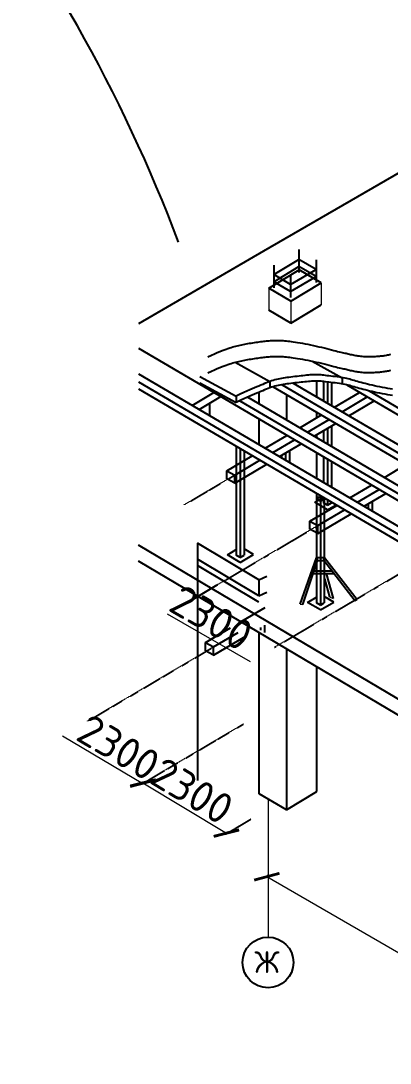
# Model space of a CAD drawing. Header units: millimetres. Extents: x 5763 to 12018931, y 39842 to 3600577.
# Drawn here: x 909974 to 918943, y 809550 to 834857 of the extents above; entities that cross this region are included whole.
import ezdxf

# ---------------------------------------------------------------- set-up
doc = ezdxf.new("R2010")
doc.units = ezdxf.units.MM
doc.linetypes.add('DASHED2', pattern=[9.525, 6.35, -3.175])
doc.layers.add('jiu', color=7, linetype='Continuous', lineweight=25)
doc.layers.add('тонкая', color=7, linetype='Continuous', lineweight=20)
doc.layers.add('LINES', color=7, linetype='Continuous')
doc.styles.add('ISOCPEUR', font='isocpeur.ttf')

# ---------------------------------------------------------------- blocks, each defined once
blk = doc.blocks.new('_ArchTick')
at = {"color": 0, "linetype": 'ByBlock', "const_width": 0.15}
blk.add_lwpolyline([(-0.5, -0.5), (0.5, 0.5)], dxfattribs=at)

msp = doc.modelspace()

# ---------------------------------------------------------------- linework, layer by layer
at = {"lineweight": 25}
msp.add_circle((915976.79505, 811994.40352), 616.09224, dxfattribs=at)
msp.add_arc((877936.32216, 815914.94685), 38348.59956, 20.720297971, 55.331841378)
at = {"layer": 'jiu', "color": 7, "lineweight": 25}
for p, q in [((916761.65444, 820696.23734), (917151.66852, 821822.05118)), ((916825.24827, 820685.27029), (917179.83933, 821756.44911)), ((917350.39697, 821819.095), (917151.66852, 821822.05118)), ((917179.83933, 821756.44911), (917331.5228, 821756.44911)), ((918097.10093, 820769.91099), (917331.5228, 821756.44911)), ((918138.13129, 820801.57456), (917350.61869, 821822.05118)), ((917095.12017, 821500.52227), (917530.12839, 821500.52227)), ((917073.40399, 821434.9202), (917581.03723, 821434.9202)), ((917350.61869, 821305.47609), (917466.28018, 820870.73353)), ((917387.43778, 821434.9202), (917557.67739, 820833.81255))]:
    msp.add_line(p, q, dxfattribs=at)
for centre, radius, start, end in [((917250.36139, 821821.05135), 95.63896, 179.40101034, 222.491467365), ((917192.83874, 821832.39852), 158.11888, 331.292971868, 356.247866489)]:
    msp.add_arc(centre, radius, start, end, dxfattribs=at)
at = {"layer": 'LINES'}
for p, q in [((926105.57507, 835193.43811), (915869.65307, 829261.39492)), ((916727.52767, 829301.54252), (916727.52767, 828747.82505)), ((915869.65307, 829261.39492), (912828.92467, 827499.19585)), ((916114.4963, 828696.08549), (916727.52767, 829065.17722)), ((917146.23909, 828820.89908), (916727.52767, 829065.17722)), ((917146.23909, 829057.93837), (917146.23909, 828504.2209)), ((915995.69427, 828365.35527), (916732.16937, 828808.76956)), ((916114.4963, 828928.02976), (916114.4963, 828374.31229)), ((916114.4963, 828522.06206), (916727.52767, 828891.15379)), ((916522.00474, 828458.34322), (917146.23909, 828820.89908)), ((917146.23909, 828646.87564), (916727.52767, 828891.15379)), ((917268.20463, 828496.04415), (916732.16937, 828808.76956)), ((916522.00474, 828458.34322), (916114.4963, 828696.08549)), ((916522.00474, 828694.36013), (916522.00474, 828140.64266)), ((916522.00474, 828284.31978), (917146.23909, 828646.87564)), ((916531.72952, 828052.62987), (915995.69427, 828365.35527)), ((916522.00474, 828284.31978), (916114.4963, 828522.06206)), ((916531.72952, 828052.62987), (917268.20463, 828496.04415)), ((916531.72952, 827516.90737), (915997.25521, 827828.72211)), ((916533.28509, 827517.84394), (915998.81078, 827829.65869)), ((916531.72952, 827516.90737), (917268.20463, 827960.32166)), ((916531.72952, 827516.90737), (917268.20463, 827960.32166)), ((916533.28509, 827517.84394), (917269.7602, 827961.25823)), ((915488.49817, 827020.55713), (915527.53234, 827027.29967)), ((915527.53234, 827027.29967), (915567.15145, 827033.84132)), ((915567.15145, 827033.84132), (915607.14394, 827040.1661)), ((915607.14394, 827040.1661), (915647.2481, 827046.25374)), ((915647.2481, 827046.25374), (915687.20222, 827052.08394)), ((915687.20222, 827052.08394), (915726.74459, 827057.63642)), ((915726.74459, 827057.63642), (915765.61348, 827062.89088)), ((915765.61348, 827062.89088), (915803.54719, 827067.82705)), ((915803.54719, 827067.82705), (915840.284, 827072.42463)), ((915840.284, 827072.42463), (915875.6215, 827076.66642)), ((915875.6215, 827076.66642), (915909.59452, 827080.54754)), ((915909.59452, 827080.54754), (915942.29718, 827084.06619)), ((915942.29718, 827084.06619), (915973.82361, 827087.22057)), ((915973.82361, 827087.22057), (916004.26792, 827090.0089)), ((916004.26792, 827090.0089), (916033.72426, 827092.42936)), ((916033.72426, 827092.42936), (916062.28674, 827094.48016)), ((916062.28674, 827094.48016), (916090.04949, 827096.1595)), ((916090.04949, 827096.1595), (916117.14155, 827097.46318)), ((916117.14155, 827097.46318), (916143.83162, 827098.37732)), ((916143.83162, 827098.37732), (916170.42334, 827098.88564)), ((916170.42334, 827098.88564), (916197.22033, 827098.97187)), ((916197.22033, 827098.97187), (916224.52619, 827098.61972)), ((916224.52619, 827098.61972), (916252.64457, 827097.81291)), ((916252.64457, 827097.81291), (916281.87907, 827096.53515)), ((916281.87907, 827096.53515), (916312.53333, 827094.77018)), ((916312.53333, 827094.77018), (916344.90366, 827092.4928)), ((916344.90366, 827092.4928), (916379.25717, 827089.64222)), ((916379.25717, 827089.64222), (916415.85367, 827086.14876)), ((916415.85367, 827086.14876), (916454.95295, 827081.94271)), ((916454.95295, 827081.94271), (916496.81482, 827076.9544)), ((916496.81482, 827076.9544), (916541.69909, 827071.11413)), ((916541.69909, 827071.11413), (916589.86556, 827064.35221)), ((916589.86556, 827064.35221), (916641.57404, 827056.59894)), ((916641.57404, 827056.59894), (916696.95221, 827047.80524)), ((916696.95221, 827047.80524), (916755.59929, 827038.00445)), ((916755.59929, 827038.00445), (916816.98239, 827027.25051)), ((916816.98239, 827027.25051), (916880.56862, 827015.59737)), ((912828.92467, 826906.49062), (921870.63773, 821602.22871)), ((914602.69257, 826737.81383), (914677.76114, 826770.90282)), ((914677.76114, 826770.90282), (914745.40145, 826800.28572)), ((914745.40145, 826800.28572), (914806.5496, 826826.28868)), ((914806.5496, 826826.28868), (914862.1417, 826849.23786)), ((914862.1417, 826849.23786), (914913.11388, 826869.4594)), ((914913.11388, 826869.4594), (914960.32964, 826887.27011)), ((914960.32964, 826887.27011), (915004.36216, 826902.94936)), ((915004.36216, 826902.94936), (915045.71199, 826916.76717)), ((915045.71199, 826916.76717), (915084.87971, 826928.99354)), ((915084.87971, 826928.99354), (915122.36588, 826939.89849)), ((915122.36588, 826939.89849), (915158.67108, 826949.75204)), ((915158.67108, 826949.75204), (915194.29586, 826958.82419)), ((915194.29586, 826958.82419), (915229.7408, 826967.38496)), ((915229.7408, 826967.38496), (915265.42959, 826975.66029)), ((915265.42959, 826975.66029), (915301.4784, 826983.69986)), ((915301.4784, 826983.69986), (915337.92653, 826991.50926)), ((915337.92653, 826991.50926), (915374.81327, 826999.09408)), ((915374.81327, 826999.09408), (915412.17793, 827006.45994)), ((915412.17793, 827006.45994), (915450.0598, 827013.61242)), ((915450.0598, 827013.61242), (915488.49817, 827020.55713)), ((916880.56862, 827015.59737), (916945.82508, 827003.09897)), ((916945.82508, 827003.09897), (917012.21888, 826989.80927)), ((917012.21888, 826989.80927), (917079.21713, 826975.78219)), ((917079.21713, 826975.78219), (917146.28692, 826961.07169)), ((917146.28692, 826961.07169), (917212.89878, 826945.76638)), ((917212.89878, 826945.76638), (917278.53681, 826930.0935)), ((917278.53681, 826930.0935), (917342.68854, 826914.31498)), ((917342.68854, 826914.31498), (917404.84149, 826898.69273)), ((917404.84149, 826898.69273), (917464.48318, 826883.48866)), ((917464.48318, 826883.48866), (917521.10113, 826868.9647)), ((917521.10113, 826868.9647), (917574.18287, 826855.38275)), ((917574.18287, 826855.38275), (917623.2159, 826843.00473)), ((917623.2159, 826843.00473), (917667.86587, 826832.01469)), ((917667.86587, 826832.01469), (917708.51084, 826822.28517)), ((917708.51084, 826822.28517), (917745.70698, 826813.61084)), ((917745.70698, 826813.61084), (917780.01047, 826805.78639)), ((917780.01047, 826805.78639), (917811.97747, 826798.60647)), ((917811.97747, 826798.60647), (917842.16417, 826791.86577)), ((917842.16417, 826791.86577), (917871.12673, 826785.35897)), ((917871.12673, 826785.35897), (917899.42133, 826778.88072)), ((917899.42133, 826778.88072), (917927.53019, 826772.27501)), ((917927.53019, 826772.27501), (917955.6397, 826765.58298)), ((914519.25961, 826700.69257), (914602.69257, 826737.81383)), ((915004.36216, 826514.9476), (915045.71199, 826528.76541)), ((915045.71199, 826528.76541), (915084.87971, 826540.99178)), ((915084.87971, 826540.99178), (915122.36588, 826551.89673)), ((915122.36588, 826551.89673), (915158.67108, 826561.75028)), ((915158.67108, 826561.75028), (915194.29586, 826570.82243)), ((915175.69519, 826566.08561), (916022.7452, 826100.24318)), ((915194.29586, 826570.82243), (915229.7408, 826579.3832)), ((915229.7408, 826579.3832), (915265.42959, 826587.65853)), ((915265.42959, 826587.65853), (915301.4784, 826595.6981)), ((915301.4784, 826595.6981), (915337.92653, 826603.5075)), ((915337.92653, 826603.5075), (915374.81327, 826611.09232)), ((915374.81327, 826611.09232), (915412.17793, 826618.45818)), ((915412.17793, 826618.45818), (915450.0598, 826625.61066)), ((915450.0598, 826625.61066), (915488.49817, 826632.55537)), ((915488.49817, 826632.55537), (915527.53234, 826639.29791)), ((915527.53234, 826639.29791), (915567.15145, 826645.83956)), ((915567.15145, 826645.83956), (915607.14394, 826652.16434)), ((915607.14394, 826652.16434), (915647.2481, 826658.25198)), ((915647.2481, 826658.25198), (915687.20222, 826664.08218)), ((915687.20222, 826664.08218), (915726.74459, 826669.63466)), ((915726.74459, 826669.63466), (915765.61348, 826674.88912)), ((915765.61348, 826674.88912), (915803.54719, 826679.82529)), ((915803.54719, 826679.82529), (915840.284, 826684.42287)), ((915840.284, 826684.42287), (915875.6215, 826688.66466)), ((915875.6215, 826688.66466), (915909.59452, 826692.54578)), ((915909.59452, 826692.54578), (915942.29718, 826696.06443)), ((915942.29718, 826696.06443), (915973.82361, 826699.21881)), ((915973.82361, 826699.21881), (916004.26792, 826702.00714)), ((916004.26792, 826702.00714), (916033.72426, 826704.4276)), ((916033.72426, 826704.4276), (916062.28674, 826706.4784)), ((916062.28674, 826706.4784), (916090.04949, 826708.15774)), ((916090.04949, 826708.15774), (916117.14155, 826709.46142)), ((916117.14155, 826709.46142), (916143.83162, 826710.37556)), ((916143.83162, 826710.37556), (916170.42334, 826710.88388)), ((916170.42334, 826710.88388), (916197.22033, 826710.97011)), ((916197.22033, 826710.97011), (916224.52619, 826710.61796)), ((916224.52619, 826710.61796), (916252.64457, 826709.81115)), ((916252.64457, 826709.81115), (916281.87907, 826708.53339)), ((916281.87907, 826708.53339), (916312.53333, 826706.76842)), ((916312.53333, 826706.76842), (916344.90366, 826704.49104)), ((916344.90366, 826704.49104), (916379.25717, 826701.64046)), ((916379.25717, 826701.64046), (916415.85367, 826698.147)), ((916415.85367, 826698.147), (916454.95295, 826693.94095)), ((916454.95295, 826693.94095), (916496.81482, 826688.95264)), ((916496.81482, 826688.95264), (916541.69909, 826683.11237)), ((916541.69909, 826683.11237), (916589.86556, 826676.35045)), ((916589.86556, 826676.35045), (916641.57404, 826668.59718)), ((916641.57404, 826668.59718), (916696.95221, 826659.80348)), ((916696.95221, 826659.80348), (916755.59929, 826650.00269)), ((916755.59929, 826650.00269), (916816.98239, 826639.24875)), ((916816.98239, 826639.24875), (916880.56862, 826627.59561)), ((916880.56862, 826627.59561), (916945.82508, 826615.09721)), ((916945.82508, 826615.09721), (917012.21888, 826601.80751)), ((917012.21888, 826601.80751), (917079.21713, 826587.78043)), ((917053.20193, 826593.2271), (917781.54246, 826192.66996)), ((917079.21713, 826587.78043), (917146.28692, 826573.06993)), ((917146.28692, 826573.06993), (917212.89878, 826557.76462)), ((917212.89878, 826557.76462), (917278.53681, 826542.09175)), ((917278.53681, 826542.09175), (917342.68854, 826526.31322)), ((917342.68854, 826526.31322), (917404.84149, 826510.69097)), ((917955.6397, 826765.58298), (917983.86229, 826758.89508)), ((917983.86229, 826758.89508), (918012.3104, 826752.30174)), ((918012.3104, 826752.30174), (918041.09646, 826745.89341)), ((918041.09646, 826745.89341), (918070.33291, 826739.76054)), ((918070.33291, 826739.76054), (918100.13218, 826733.99356)), ((918100.13218, 826733.99356), (918130.60671, 826728.68292)), ((918130.60671, 826728.68292), (918161.83058, 826723.90433)), ((918161.83058, 826723.90433), (918193.72449, 826719.67453)), ((918193.72449, 826719.67453), (918226.17076, 826715.99551)), ((918226.17076, 826715.99551), (918259.05173, 826712.86929)), ((918259.05173, 826712.86929), (918292.24975, 826710.29786)), ((918292.24975, 826710.29786), (918325.64715, 826708.28322)), ((918325.64715, 826708.28322), (918359.12626, 826706.82739)), ((918359.12626, 826706.82739), (918392.56942, 826705.93236)), ((918392.56942, 826705.93236), (918425.87112, 826705.59233)), ((918425.87112, 826705.59233), (918458.97441, 826705.77035)), ((918458.97441, 826705.77035), (918491.83447, 826706.42163)), ((918491.83447, 826706.42163), (918524.40652, 826707.50141)), ((918524.40652, 826707.50141), (918556.64573, 826708.96492)), ((918556.64573, 826708.96492), (918588.50732, 826710.7674)), ((918588.50732, 826710.7674), (918619.94646, 826712.86406)), ((918619.94646, 826712.86406), (918650.91837, 826715.21016)), ((918650.91837, 826715.21016), (918681.38356, 826717.77476)), ((918681.38356, 826717.77476), (918711.32391, 826720.5824)), ((918711.32391, 826720.5824), (918740.7266, 826723.67144)), ((918740.7266, 826723.67144), (918769.57883, 826727.08026)), ((918769.57883, 826727.08026), (918797.86781, 826730.84723)), ((918797.86781, 826730.84723), (918825.58071, 826735.01073)), ((918825.58071, 826735.01073), (918852.70475, 826739.60912)), ((918852.70475, 826739.60912), (918879.22711, 826744.68079)), ((918879.22711, 826744.68079), (918905.16167, 826750.2641)), ((918905.16167, 826750.2641), (918930.62896, 826756.39744)), ((918930.62896, 826756.39744), (918955.77621, 826763.11916)), ((912828.92467, 826288.08886), (921134.52501, 821415.66266)), ((914519.25961, 826312.69081), (914602.69257, 826349.81207)), ((914602.69257, 826349.81207), (914677.76114, 826382.90106)), ((914677.76114, 826382.90106), (914745.40145, 826412.28396)), ((914745.40145, 826412.28396), (914806.5496, 826438.28692)), ((914806.5496, 826438.28692), (914862.1417, 826461.2361)), ((914862.1417, 826461.2361), (914913.11388, 826481.45764)), ((914913.11388, 826481.45764), (914960.32964, 826499.26835)), ((914960.32964, 826499.26835), (915004.36216, 826514.9476)), ((917105.66734, 826264.74356), (917070.82168, 826263.25109)), ((917138.92485, 826265.33685), (917105.66734, 826264.74356)), ((917170.74961, 826264.96825), (917138.92485, 826265.33685)), ((917201.74877, 826263.69076), (917170.74961, 826264.96825)), ((917232.64242, 826261.58631), (917201.74877, 826263.69076)), ((917404.84149, 826510.69097), (917464.48318, 826495.4869)), ((917464.48318, 826495.4869), (917521.10113, 826480.96294)), ((917521.10113, 826480.96294), (917574.18287, 826467.38099)), ((917574.18287, 826467.38099), (917623.2159, 826455.00297)), ((917623.2159, 826455.00297), (917667.86587, 826444.01293)), ((917667.86587, 826444.01293), (917708.51084, 826434.28341)), ((917708.51084, 826434.28341), (917745.70698, 826425.60908)), ((917745.70698, 826425.60908), (917780.01047, 826417.78463)), ((917780.01047, 826417.78463), (917811.97747, 826410.60471)), ((917811.97747, 826410.60471), (917842.16417, 826403.86402)), ((917842.16417, 826403.86402), (917871.12673, 826397.35721)), ((917871.12673, 826397.35721), (917899.42133, 826390.87896)), ((917899.42133, 826390.87896), (917927.53019, 826384.27325)), ((917927.53019, 826384.27325), (917955.6397, 826377.58122)), ((917955.6397, 826377.58122), (917983.86229, 826370.89332)), ((917983.86229, 826370.89332), (918012.3104, 826364.29998)), ((918012.3104, 826364.29998), (918041.09646, 826357.89165)), ((918041.09646, 826357.89165), (918070.33291, 826351.75878)), ((918070.33291, 826351.75878), (918100.13218, 826345.9918)), ((918100.13218, 826345.9918), (918130.60671, 826340.68116)), ((918130.60671, 826340.68116), (918161.83058, 826335.90257)), ((918161.83058, 826335.90257), (918193.72449, 826331.67277)), ((918193.72449, 826331.67277), (918226.17076, 826327.99375)), ((918226.17076, 826327.99375), (918259.05173, 826324.86753)), ((918259.05173, 826324.86753), (918292.24975, 826322.2961)), ((918292.24975, 826322.2961), (918325.64715, 826320.28146)), ((918325.64715, 826320.28146), (918359.12626, 826318.82563)), ((918359.12626, 826318.82563), (918392.56942, 826317.9306)), ((918392.56942, 826317.9306), (918425.87112, 826317.59057)), ((918425.87112, 826317.59057), (918458.97441, 826317.76859)), ((918458.97441, 826317.76859), (918491.83447, 826318.41987)), ((918491.83447, 826318.41987), (918524.40652, 826319.49965)), ((918524.40652, 826319.49965), (918556.64573, 826320.96316)), ((918556.64573, 826320.96316), (918588.50732, 826322.76564)), ((918588.50732, 826322.76564), (918619.94646, 826324.8623)), ((918619.94646, 826324.8623), (918650.91837, 826327.2084)), ((918650.91837, 826327.2084), (918681.38356, 826329.773)), ((918681.38356, 826329.773), (918711.32391, 826332.58064)), ((918711.32391, 826332.58064), (918740.7266, 826335.66968)), ((918740.7266, 826335.66968), (918769.57883, 826339.0785)), ((918769.57883, 826339.0785), (918797.86781, 826342.84547)), ((918797.86781, 826342.84547), (918825.58071, 826347.00897)), ((918825.58071, 826347.00897), (918852.70475, 826351.60736)), ((918852.70475, 826351.60736), (918879.22711, 826356.67903)), ((918879.22711, 826356.67903), (918905.16167, 826362.26234)), ((918905.16167, 826362.26234), (918930.62896, 826368.39568)), ((918930.62896, 826368.39568), (918955.77621, 826375.1174)), ((912828.92467, 826091.5216), (920951.80388, 821326.28756)), ((914323.55611, 826225.04692), (915199.87233, 825743.10928)), ((914323.55611, 826070.9222), (915199.87233, 825588.98455)), ((915802.09397, 826010.67431), (915754.3018, 825990.35535)), ((915848.50474, 826030.3679), (915802.09397, 826010.67431)), ((915893.65468, 826049.30386), (915848.50474, 826030.3679)), ((915937.66435, 826067.3499), (915893.65468, 826049.30386)), ((915980.65433, 826084.37376), (915937.66435, 826067.3499)), ((916022.7452, 826100.24318), (915980.65433, 826084.37376)), ((916064.05751, 826114.82587), (916022.7452, 826100.24318)), ((916022.7452, 826100.24318), (916022.7452, 825946.11845)), ((916104.71186, 826127.98957), (916064.05751, 826114.82587)), ((916144.86033, 826139.6562), (916104.71186, 826127.98957)), ((916184.78122, 826149.96446), (916144.86033, 826139.6562)), ((916224.78434, 826159.10723), (916184.78122, 826149.96446)), ((916265.17949, 826167.2774), (916224.78434, 826159.10723)), ((916265.17949, 826013.15268), (916224.78434, 826004.98251)), ((916306.27649, 826174.66785), (916265.17949, 826167.2774)), ((916306.27649, 826020.54313), (916265.17949, 826013.15268)), ((916348.38516, 826181.47147), (916306.27649, 826174.66785)), ((916348.38516, 826027.34675), (916306.27649, 826020.54313)), ((916316.88049, 826022.25645), (922666.15967, 822297.49328)), ((916391.8153, 826187.88115), (916348.38516, 826181.47147)), ((916391.8153, 826033.75642), (916348.38516, 826027.34675)), ((916436.87673, 826194.08977), (916391.8153, 826187.88115)), ((916436.87673, 826039.96504), (916391.8153, 826033.75642)), ((916483.74792, 826200.25286), (916436.87673, 826194.08977)), ((916483.74792, 826046.12813), (916436.87673, 826039.96504)), ((916532.08187, 826206.37656), (916483.74792, 826200.25286)), ((916532.08187, 826052.25184), (916483.74792, 826046.12813)), ((916581.40026, 826212.42966), (916532.08187, 826206.37656)), ((916581.40026, 826058.30493), (916532.08187, 826052.25184)), ((916631.22475, 826218.38093), (916581.40026, 826212.42966)), ((916631.22475, 826064.2562), (916581.40026, 826058.30493)), ((916588.96302, 826059.20826), (922848.8808, 822386.86838)), ((916681.07702, 826224.19915), (916631.22475, 826218.38093)), ((916681.07702, 826070.07442), (916631.22475, 826064.2562)), ((916730.47873, 826229.85311), (916681.07702, 826224.19915)), ((916730.47873, 826075.72839), (916681.07702, 826070.07442)), ((916778.95154, 826235.3116), (916730.47873, 826229.85311)), ((916778.95154, 826081.18687), (916730.47873, 826075.72839)), ((916826.01712, 826240.54338), (916778.95154, 826235.3116)), ((916826.01712, 826086.41866), (916778.95154, 826081.18687)), ((916871.28395, 826245.50719), (916826.01712, 826240.54338)), ((916871.28395, 826091.38246), (916826.01712, 826086.41866)), ((916914.7077, 826250.12146), (916871.28395, 826245.50719)), ((916914.7077, 826095.99674), (916871.28395, 826091.38246)), ((916956.33087, 826254.2946), (916914.7077, 826250.12146)), ((916956.33087, 826100.16988), (916914.7077, 826095.99674)), ((916996.19593, 826257.935), (916956.33087, 826254.2946)), ((916996.19593, 826103.81027), (916956.33087, 826100.16988)), ((917034.34537, 826260.95103), (916996.19593, 826257.935)), ((917034.34537, 826106.8263), (916996.19593, 826103.81027)), ((917070.82168, 826263.25109), (917034.34537, 826260.95103)), ((917070.82168, 826109.12636), (917034.34537, 826106.8263)), ((917105.66734, 826110.61884), (917070.82168, 826109.12636)), ((917138.92485, 826111.21212), (917105.66734, 826110.61884)), ((917170.74961, 826110.84352), (917138.92485, 826111.21212)), ((917159.08421, 825724.75039), (917159.08421, 826110.97863)), ((917201.74877, 826109.56603), (917170.74961, 826110.84352)), ((917232.64242, 826107.46158), (917201.74877, 826109.56603)), ((917264.15062, 826258.73681), (917232.64242, 826261.58631)), ((917264.15062, 826104.61209), (917232.64242, 826107.46158)), ((917296.99345, 826255.2242), (917264.15062, 826258.73681)), ((917296.99345, 826101.09947), (917264.15062, 826104.61209)), ((917331.891, 826251.13037), (917296.99345, 826255.2242)), ((917331.891, 826097.00565), (917296.99345, 826101.09947)), ((917328.25006, 826097.43277), (917328.25006, 825625.51035)), ((917369.56334, 826246.53727), (917331.891, 826251.13037)), ((917369.56334, 826092.41254), (917331.891, 826097.00565)), ((917410.73054, 826241.5268), (917369.56334, 826246.53727)), ((917410.73054, 826087.40208), (917369.56334, 826092.41254)), ((917455.82444, 826236.1662), (917410.73054, 826241.5268)), ((917455.82444, 826082.04148), (917410.73054, 826087.40208)), ((917424.75643, 826085.73473), (917424.75643, 825568.89552)), ((917504.12388, 826230.46396), (917455.82444, 826236.1662)), ((917504.12388, 826076.33924), (917455.82444, 826082.04148)), ((917554.61944, 826224.41388), (917504.12388, 826230.46396)), ((917554.61944, 826070.28916), (917504.12388, 826076.33924)), ((917521.26279, 826074.28575), (917521.26279, 825512.28069)), ((917606.30174, 826218.00976), (917554.61944, 826224.41388)), ((917606.30174, 826063.88503), (917554.61944, 826070.28916)), ((917658.16135, 826211.24539), (917606.30174, 826218.00976)), ((917658.16135, 826057.12066), (917606.30174, 826063.88503)), ((917709.18887, 826204.11457), (917658.16135, 826211.24539)), ((917709.18887, 826049.98985), (917658.16135, 826057.12066)), ((917758.3749, 826196.61111), (917709.18887, 826204.11457)), ((917758.3749, 826042.48639), (917709.18887, 826049.98985)), ((917804.71002, 826188.72881), (917758.3749, 826196.61111)), ((917804.71002, 826034.60408), (917758.3749, 826042.48639)), ((917781.54246, 826192.66996), (917781.54246, 826038.54524)), ((917847.48706, 826180.46093), (917804.71002, 826188.72881)), ((917847.48706, 826026.3362), (917804.71002, 826034.60408)), ((917887.20773, 826171.79858), (917847.48706, 826180.46093)), ((917887.20773, 826017.67385), (917847.48706, 826026.3362)), ((917924.67596, 826162.73236), (917887.20773, 826171.79858)), ((917924.67596, 826008.60763), (917887.20773, 826017.67385)), ((917889.83828, 826017.03734), (923570.7696, 822684.35608)), ((917960.6957, 826153.25284), (917924.67596, 826162.73236)), ((917996.07086, 826143.35061), (917960.6957, 826153.25284)), ((918031.6054, 826133.01626), (917996.07086, 826143.35061)), ((918068.10324, 826122.24037), (918031.6054, 826133.01626)), ((918106.36832, 826111.01352), (918068.10324, 826122.24037)), ((918147.07157, 826099.33627), (918106.36832, 826111.01352)), ((918190.35185, 826087.24907), (918147.07157, 826099.33627)), ((918236.21501, 826074.80236), (918190.35185, 826087.24907)), ((918284.66692, 826062.04657), (918236.21501, 826074.80236)), ((918335.71342, 826049.03213), (918284.66692, 826062.04657)), ((918389.36037, 826035.80947), (918335.71342, 826049.03213)), ((918445.61362, 826022.42902), (918389.36037, 826035.80947)), ((918504.47903, 826008.9412), (918445.61362, 826022.42902)), ((912828.92467, 825918.02995), (920951.80388, 821152.79591)), ((914137.85319, 825520.21449), (914663.72232, 825830.11856)), ((915298.6694, 825789.43323), (915199.87233, 825743.10928)), ((915386.2699, 825829.78714), (915298.6694, 825789.43323)), ((915464.05879, 825864.95343), (915386.2699, 825829.78714)), ((915533.42099, 825895.71453), (915464.05879, 825864.95343)), ((915595.74145, 825922.85285), (915533.42099, 825895.71453)), ((915595.74145, 825768.72812), (915533.42099, 825741.5898)), ((915652.40511, 825947.15081), (915595.74145, 825922.85285)), ((915652.40511, 825793.02609), (915595.74145, 825768.72812)), ((915704.79692, 825969.39084), (915652.40511, 825947.15081)), ((915704.79692, 825815.26611), (915652.40511, 825793.02609)), ((915754.3018, 825990.35535), (915704.79692, 825969.39084)), ((915754.3018, 825836.23062), (915704.79692, 825815.26611)), ((915802.09397, 825856.54958), (915754.3018, 825836.23062)), ((915758.97708, 825557.65342), (915758.97708, 825838.21833)), ((915848.50474, 825876.24318), (915802.09397, 825856.54958)), ((915893.65468, 825895.17913), (915848.50474, 825876.24318)), ((915937.66435, 825913.22517), (915893.65468, 825895.17913)), ((915980.65433, 825930.24904), (915937.66435, 825913.22517)), ((916022.7452, 825946.11845), (915980.65433, 825930.24904)), ((916064.05751, 825960.70114), (916022.7452, 825946.11845)), ((916104.71186, 825973.86484), (916064.05751, 825960.70114)), ((916104.01691, 825973.63982), (922666.15967, 822124.00163)), ((916144.86033, 825985.53148), (916104.71186, 825973.86484)), ((916184.78122, 825995.83974), (916144.86033, 825985.53148)), ((916224.78434, 826004.98251), (916184.78122, 825995.83974)), ((916422.60911, 825786.73979), (916422.60911, 825168.33803)), ((917587.878, 825473.20132), (918200.97558, 825834.51067)), ((917960.6957, 825999.12811), (917924.67596, 826008.60763)), ((917996.07086, 825989.22589), (917960.6957, 825999.12811)), ((918031.6054, 825978.89154), (917996.07086, 825989.22589)), ((918068.10324, 825968.11564), (918031.6054, 825978.89154)), ((918106.36832, 825956.88879), (918068.10324, 825968.11564)), ((918147.07157, 825945.21154), (918106.36832, 825956.88879)), ((918190.35185, 825933.12435), (918147.07157, 825945.21154)), ((918236.21501, 825920.67764), (918190.35185, 825933.12435)), ((918284.66692, 825907.92185), (918236.21501, 825920.67764)), ((918335.71342, 825894.90741), (918284.66692, 825907.92185)), ((918389.36037, 825881.68474), (918335.71342, 825894.90741)), ((918445.61362, 825868.30429), (918389.36037, 825881.68474)), ((918434.66905, 825870.90758), (923570.7696, 822857.84773)), ((918504.47903, 825854.81648), (918445.61362, 825868.30429)), ((918565.82462, 825995.4178), (918504.47903, 826008.9412)), ((918565.82462, 825841.29307), (918504.47903, 825854.81648)), ((918628.96705, 825982.01593), (918565.82462, 825995.4178)), ((918628.96705, 825827.89121), (918565.82462, 825841.29307)), ((918693.08515, 825968.91407), (918628.96705, 825982.01593)), ((918693.08515, 825814.78935), (918628.96705, 825827.89121)), ((918757.35775, 825956.29068), (918693.08515, 825968.91407)), ((918757.35775, 825802.16596), (918693.08515, 825814.78935)), ((918820.96368, 825944.32423), (918757.35775, 825956.29068)), ((918820.96368, 825790.1995), (918757.35775, 825802.16596)), ((918883.08177, 825933.19318), (918820.96368, 825944.32423)), ((918883.08177, 825779.06845), (918820.96368, 825790.1995)), ((918942.89085, 825923.076), (918883.08177, 825933.19318)), ((918942.89085, 825768.95128), (918883.08177, 825779.06845)), ((918999.56974, 825914.15116), (918942.89085, 825923.076)), ((918999.56974, 825760.02644), (918942.89085, 825768.95128)), ((914304.04626, 825422.71842), (914829.91539, 825732.62249)), ((914556.29184, 825567.79861), (914556.29184, 825274.7402)), ((915199.87233, 825743.10928), (915199.87233, 825588.98455)), ((915298.6694, 825635.3085), (915199.87233, 825588.98455)), ((915294.70374, 825633.44909), (921870.63773, 821775.72036)), ((915386.2699, 825675.66241), (915298.6694, 825635.3085)), ((915464.05879, 825710.8287), (915386.2699, 825675.66241)), ((915533.42099, 825741.5898), (915464.05879, 825710.8287)), ((915483.31523, 825719.36865), (922053.35886, 821865.09546)), ((917774.1957, 825363.89925), (918387.29329, 825725.20861)), ((917940.38876, 825266.40318), (918553.48635, 825627.71253)), ((916747.32257, 824977.847), (917273.1917, 825287.75107)), ((917159.08421, 825220.50549), (917159.08421, 825354.69148)), ((915758.97708, 824569.19275), (915758.97708, 825187.59451)), ((916933.64028, 824868.54493), (917459.50941, 825178.449)), ((917099.83334, 824771.04886), (917625.70247, 825080.95293)), ((917521.26279, 825019.40476), (917521.26279, 824523.82002)), ((915906.76715, 824482.49268), (916432.63628, 824792.39674)), ((917159.08421, 824736.28972), (917159.08421, 824805.96645)), ((917328.25006, 824905.65891), (917328.25006, 824637.04968)), ((917424.75643, 824962.53183), (917424.75643, 824580.43485)), ((915206.41737, 824523.28939), (915206.41737, 821881.4399)), ((916093.08485, 824373.19061), (916618.95398, 824683.09468)), ((916259.27792, 824275.69454), (916785.14705, 824585.5986)), ((914973.36041, 823932.41942), (915592.08085, 824297.04242)), ((915302.92373, 824466.67456), (915302.92373, 821824.59944)), ((915399.4301, 824410.05973), (915399.4301, 821881.4399)), ((916308.53026, 824297.14924), (916308.53026, 824246.80097)), ((916405.03662, 824354.02216), (916405.03662, 824190.18614)), ((916501.54299, 824410.89509), (916501.54299, 824133.57131)), ((917159.08421, 823747.82905), (917159.08421, 824366.23081)), ((917328.25006, 824266.99076), (917328.25006, 823648.58901)), ((915167.35727, 823827.64281), (915778.39856, 824187.74036)), ((915167.35727, 823632.2062), (915944.59162, 824090.24428)), ((917424.75643, 824210.37594), (917424.75643, 823591.97418)), ((917521.26279, 824153.76111), (917521.26279, 823535.35935)), ((918802.051, 823772.45398), (919327.92013, 824082.35805)), ((914973.36041, 823736.9828), (914973.36041, 823932.41942)), ((914973.36041, 823932.41942), (915167.35727, 823827.64281)), ((915167.35727, 823632.2062), (914973.36041, 823736.9828)), ((915167.35727, 823632.2062), (915167.35727, 823827.64281)), ((917961.49558, 823277.09966), (918487.36471, 823587.00373)), ((917111.24479, 823166.41752), (917315.41074, 823286.0622)), ((917151.66852, 823382.1205), (917151.66852, 820724.53637)), ((917248.17488, 823197.43243), (917151.66852, 823254.27289)), ((917248.17488, 823325.50567), (917248.17488, 820667.69591)), ((917248.17488, 823197.43243), (917344.68125, 823254.09459)), ((917328.25006, 823278.53009), (917328.25006, 823154.00598)), ((917344.68125, 823268.89085), (917344.68125, 820724.53637)), ((918147.81329, 823167.79759), (918673.68242, 823477.70166)), ((918314.00635, 823070.30152), (918839.87548, 823380.20559)), ((916996.20243, 822708.23517), (917646.80929, 823091.64941)), ((917424.75643, 822981.76497), (917111.24479, 823166.41752)), ((917190.1993, 822603.45857), (917833.12699, 822982.34734)), ((917424.75643, 823097.16552), (917328.25006, 823154.00598)), ((917424.75643, 823221.91526), (917424.75643, 823097.16552)), ((917424.75643, 823097.16552), (917521.26279, 823154.00598)), ((917424.75643, 822981.76497), (917629.35254, 823101.89029)), ((917521.26279, 823165.30044), (917521.26279, 823154.00598)), ((918407.12356, 823125.17716), (918407.12356, 823015.67491)), ((918503.62993, 823182.05008), (918503.62993, 822959.06008)), ((917190.1993, 822408.02196), (917999.32005, 822884.85127)), ((916996.20243, 822708.23517), (917190.1993, 822603.45857)), ((916996.20243, 822512.79856), (916996.20243, 822708.23517)), ((917190.1993, 822408.02196), (916996.20243, 822512.79856)), ((917190.1993, 822408.02196), (917190.1993, 822603.45857)), ((922832.38875, 816193.41844), (912828.92467, 822124.3397)), ((914261.56002, 822173.9097), (914261.56002, 816411.05179)), ((915756.19146, 821287.76253), (914261.56002, 822173.9097)), ((914261.56002, 822173.9097), (914261.56002, 821785.90794)), ((914989.60601, 821893.73723), (915206.41737, 822021.03453)), ((915626.84208, 821899.38235), (915399.4301, 822033.32379)), ((922832.38875, 815805.41668), (912828.92467, 821736.33794)), ((915756.19146, 820899.76077), (914261.56002, 821785.90794)), ((915302.92373, 821709.19889), (914989.60601, 821893.73723)), ((915302.92373, 821824.59944), (915206.41737, 821881.4399)), ((915302.92373, 821709.19889), (915626.84208, 821899.38235)), ((915302.92373, 821824.59944), (915399.4301, 821881.4399)), ((915756.19146, 820745.63605), (914261.56002, 821631.78322)), ((915756.19146, 821287.76253), (915859.16151, 821333.92676)), ((915756.19146, 821287.76253), (915756.19146, 820899.76077)), ((915859.16151, 821333.92676), (915951.89496, 821375.40642)), ((914134.99286, 820802.97086), (914746.03415, 821163.0684)), ((915859.16151, 820945.925), (915951.89496, 820987.40466)), ((915756.19146, 820899.76077), (915859.16151, 820945.925)), ((916934.85716, 820736.8337), (917151.66852, 820864.131)), ((917248.17488, 820552.29537), (916934.85716, 820736.8337)), ((917248.17488, 820667.69591), (917151.66852, 820724.53637)), ((917248.17488, 820552.29537), (917572.09324, 820742.47882)), ((917248.17488, 820667.69591), (917344.68125, 820724.53637)), ((917572.09324, 820742.47882), (917344.68125, 820876.42027)), ((915384.17083, 820304.23041), (915910.03996, 820614.13448)), ((914459.45197, 819759.27707), (915069.48454, 820118.78016)), ((914653.44884, 819654.50047), (915255.80225, 820009.47809)), ((915758.97708, 816086.6845), (915758.97708, 819999.1487)), ((915795.91446, 820128.76661), (915795.91446, 820062.6837)), ((915892.42082, 820185.63954), (915892.42082, 820006.06888)), ((914459.45197, 819759.27707), (914653.44884, 819654.50047)), ((914459.45197, 819563.84046), (914459.45197, 819759.27707)), ((914653.44884, 819459.06386), (915421.99531, 819911.98202)), ((914653.44884, 819459.06386), (914459.45197, 819563.84046)), ((914653.44884, 819459.06386), (914653.44884, 819654.50047)), ((916422.60911, 819605.69007), (916422.60911, 815699.51856)), ((917159.08421, 816142.93284), (917159.08421, 819169.04374)), ((914261.56002, 816799.05355), (914261.56002, 816411.05179)), ((916422.60911, 815699.51856), (917159.08421, 816142.93284)), ((916422.60911, 815699.51856), (915758.97708, 816086.6845)), ((916422.60911, 815699.51856), (916422.60911, 815699.51856))]:
    msp.add_line(p, q, dxfattribs=at)
at = {"layer": 'LINES', "linetype": 'DASHED2'}
for p, q in [((914556.31598, 823467.54527), (915167.35727, 823827.64281)), ((914556.31598, 823467.54527), (915167.35727, 823827.64281)), ((914556.31598, 823467.54527), (915167.35727, 823827.64281)), ((913945.2747, 823107.44773), (914556.31598, 823467.54527)), ((913945.2747, 823107.44773), (914556.31598, 823467.54527)), ((916579.15801, 822243.36103), (917190.1993, 822603.45857)), ((916579.15801, 822243.36103), (917190.1993, 822603.45857)), ((915968.11673, 821883.26349), (916579.15801, 822243.36103)), ((915357.07544, 821523.16595), (915968.11673, 821883.26349)), ((914746.03415, 821163.0684), (915357.07544, 821523.16595)), ((918582.22909, 821087.21071), (919193.27037, 821447.30825)), ((918582.22909, 821087.21071), (919193.27037, 821447.30825)), ((914134.99286, 820802.97086), (914746.03415, 821163.0684)), ((917971.1878, 820727.11317), (918582.22909, 821087.21071)), ((917360.14651, 820367.01562), (917971.1878, 820727.11317)), ((916749.10522, 820006.91808), (917360.14651, 820367.01562)), ((916138.06394, 819646.82054), (916749.10522, 820006.91808)), ((916138.06394, 819646.82054), (916749.10522, 820006.91808)), ((914042.40755, 819294.40293), (914653.44884, 819654.50047)), ((914042.40755, 819294.40293), (914653.44884, 819654.50047)), ((913431.36626, 818934.30539), (914042.40755, 819294.40293)), ((913431.36626, 818934.30539), (914042.40755, 819294.40293)), ((912820.32497, 818574.20784), (913431.36626, 818934.30539)), ((912209.28369, 818214.1103), (912820.32497, 818574.20784)), ((911598.2424, 817854.01276), (912209.28369, 818214.1103)), ((911598.2424, 817854.01276), (912209.28369, 818214.1103)), ((914766.86876, 817422.06404), (915377.91005, 817782.16158)), ((914155.82747, 817061.9665), (914766.86876, 817422.06404)), ((913544.78618, 816701.86896), (914155.82747, 817061.9665)), ((913544.78618, 816701.86896), (914155.82747, 817061.9665)), ((912933.7449, 816341.77142), (913544.78618, 816701.86896)), ((914956.58693, 815117.58717), (915567.62821, 815477.68471))]:
    msp.add_line(p, q, dxfattribs=at)
at = {"layer": 'тонкая', "ltscale": 10}
for p, q in [((915995.69427, 828365.35527), (915997.25521, 827828.72211)), ((917268.20463, 828496.04415), (917268.20463, 827960.32166)), ((916531.72952, 828052.62987), (916533.29047, 827515.99671)), ((916761.65444, 820696.23734), (916825.24827, 820685.27029)), ((917466.28018, 820870.73353), (917557.67739, 820833.81255)), ((918138.13129, 820801.57456), (918097.10093, 820769.91099)), ((913531.64939, 820462.21131), (915539.91698, 819303.06162)), ((910986.68132, 817498.92682), (912938.38844, 816343.72687)), ((912934.89095, 816343.70767), (912936.72361, 816346.80394)), ((912934.90984, 816343.69636), (912943.93685, 816358.61261)), ((912940.43831, 816358.6259), (914968.41353, 815131.33515)), ((915981.98962, 815956.57797), (915981.98962, 814135.88951)), ((914957.71169, 815119.53586), (914967.78281, 815136.98443)), ((914957.75186, 815119.51212), (914966.77888, 815134.42836)), ((915980.86383, 814133.94141), (915946.94392, 814075.24553)), ((915976.79505, 814135.89323), (915976.79505, 812610.49576)), ((915945.24708, 814078.30507), (924736.87841, 808997.68646))]:
    msp.add_line(p, q, dxfattribs=at)
msp.add_circle((917206.16036, 823286.38203), 22.12722, dxfattribs=at)
msp.add_arc((917305.06915, 823286.38203), 22.12722, 136.656891166, 342.547631047, dxfattribs=at)

# ---------------------------------------------------------------- block references
for p, xscale, yscale, zscale, rotation in [((912935.80677, 816345.25494), 450.0000000000001, 450.0000000000001, 450.0000000000001, 329.3790471624191), ((912943.0049, 816357.07265), 449.9999999999998, 449.9999999999998, 449.9999999999998, 148.8184979725407), ((914965.84693, 815132.8884), 450, 450, 450, 328.8184979725407), ((914966.88299, 815135.42547), 450.0000000000001, 450.0000000000001, 450.0000000000001, 150.0069362704825), ((915947.84455, 814076.80401), 450.0000000000006, 450.0000000000006, 450.0000000000006, 149.9767009225766)]:
    msp.add_blockref('_ArchTick', p, dxfattribs=dict(at, xscale=xscale, yscale=yscale, zscale=zscale, rotation=rotation))

# ---------------------------------------------------------------- texts
at = {"color": 5, "style": 'ISOCPEUR'}
msp.add_text('Ж', height=525, dxfattribs=at).set_placement((915648.41749, 811740.9324))
at = {"layer": 'тонкая', "ltscale": 10, "char_height": 750, "attachment_point": 5, "style": 'ISOCPEUR'}
for insert, rotation in [((914603.59228, 820363.07673), 330.00693627), ((912348.96983, 817215.51692), 329.379047162), ((914138.43064, 816159.61332), 328.818497973)]:
    msp.add_mtext('\\A1;2300', dxfattribs=dict(at, insert=insert, rotation=rotation))

doc.saveas('drawing.dxf')
